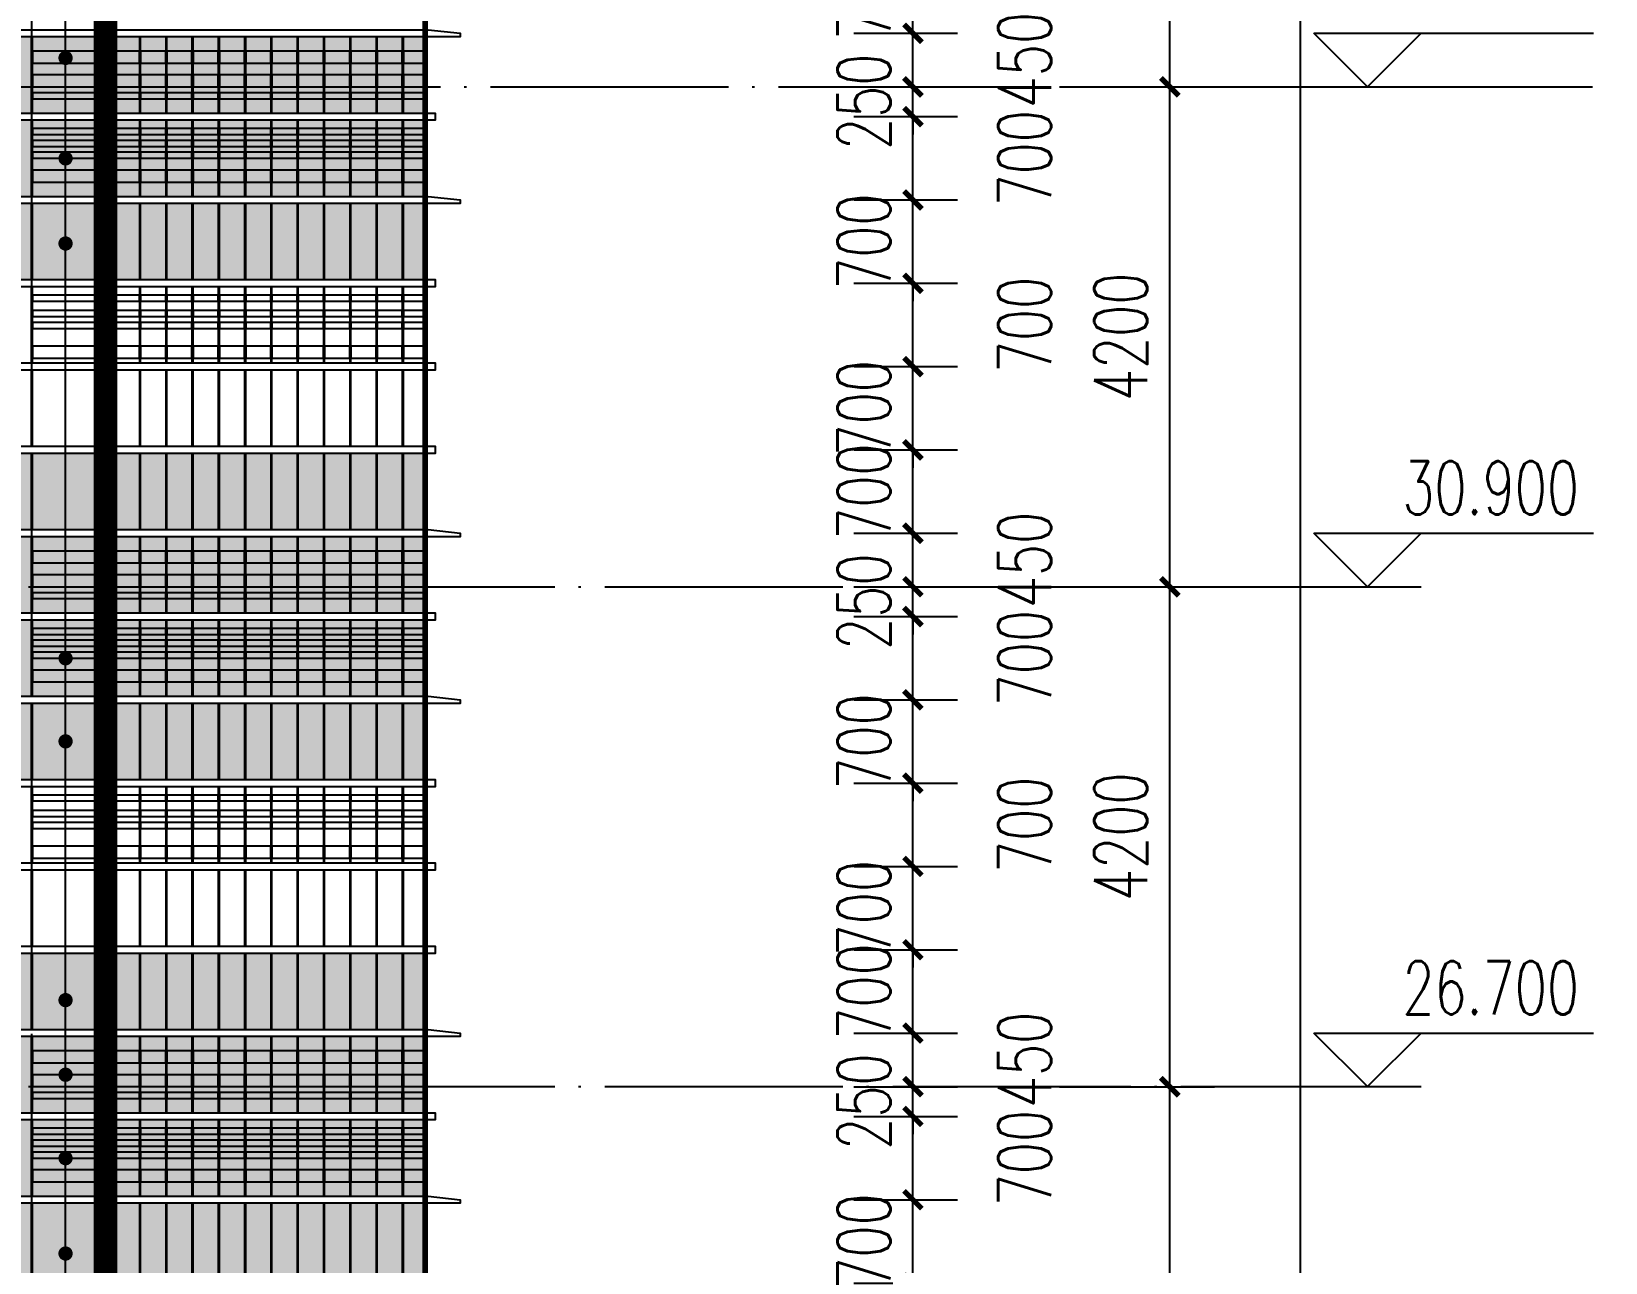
# Model space of a CAD drawing. Header units: millimetres. Extents: x 708158 to 1984082, y -168213 to -53.
# Drawn here: x 1006738 to 1019963, y -60734 to -50392 of the extents above; entities that cross this region are included whole.
import ezdxf

# ---------------------------------------------------------------- set-up
doc = ezdxf.new("R2010")
doc.units = ezdxf.units.MM
doc.header["$LTSCALE"] = 1000
doc.linetypes.add('DOTE', pattern=[2.42, 2, -0.2, 0.02, -0.2])
doc.layers.get('0').update_dxf_attribs({"color": 8})
for name, color, linetype in [('A-AXIS', 1, 'DOTE'), ('A-看线', 63, 'Continuous'), ('DIM_ELEV', 3, 'Continuous'), ('DIM_LEAD', 3, 'Continuous'), ('DOTE', 1, 'DOTE'), ('PUB_DIM', 3, 'Continuous'), ('PUB_TEXT', 7, 'Continuous'), ('WINDOW', 4, 'Continuous'), ('立面加粗', 5, 'Continuous'), ('立面填充线2 穿孔板', 105, 'Continuous'), ('立面窗户线', 21, 'Continuous')]:
    doc.layers.add(name, color=color, linetype=linetype)
doc.styles.add('_TCH_DIM', font='SIMPLEX', dxfattribs={"bigfont": 'GBCBIG'})
doc.styles.add('_TCH_DIM_T3', font='SIMPLEX', dxfattribs={"width": 0.705882, "bigfont": 'GBCBIG'})
doc.dimstyles.new('_TCH_ARCH&&150', dxfattribs={"dimtxt": 446.25, "dimasz": 150, "dimexe": 375, "dimexo": 450, "dimgap": 189.375, "dimtad": 1, "dimdec": 0, "dimzin": 0, "dimdsep": 46, "dimtxsty": '_TCH_DIM_T3', "dimblk": 'ARCHTICK', "dimcen": 0.09, "dimclrt": 7, "dimazin": 2, "dimtfac": 1, "dimtdec": 0, "dimtix": 1, "dimtmove": 2, "dimatfit": 3, "dimfxl": 1, "dimtolj": 1, "dimtzin": 0, "dimarcsym": 0})

# ---------------------------------------------------------------- blocks, each defined once
blk = doc.blocks.new('A$C2E555585')
at = {"layer": '立面填充线2 穿孔板'}
for points in [[(23395, 420), (11705, 420), (11705, -220), (23395, -220)], [(23395, -280), (11705, -280), (11705, -920), (23395, -920)], [(23395, -980), (11705, -980), (11705, -1620), (23395, -1620)], [(23395, -3080), (11705, -3080), (11705, -3720), (23395, -3720)]]:
    blk.add_hatch(color=256, dxfattribs=at).paths.add_polyline_path(points)
at = {"layer": 'A-看线'}
for points in [[(23395, 420), (11705, 420), (11705, -220), (23395, -220)], [(20715, 300), (20105, 300), (20105, 200), (20715, 200)], [(20783, 300), (20725, 300), (20725, 200), (20783, 200)], [(21004, 300), (20793, 300), (20793, 200), (21004, 200)], [(21225, 300), (21014, 300), (21014, 200), (21225, 200)], [(21446, 300), (21235, 300), (21235, 200), (21446, 200)], [(21667, 300), (21456, 300), (21456, 200), (21667, 200)], [(21888, 300), (21677, 300), (21677, 200), (21888, 200)], [(22108, 300), (21898, 300), (21898, 200), (22108, 200)], [(22329, 300), (22118, 300), (22118, 200), (22329, 200)], [(22550, 300), (22339, 300), (22339, 200), (22550, 200)], [(22771, 300), (22560, 300), (22560, 200), (22771, 200)], [(22992, 300), (22781, 300), (22781, 200), (22992, 200)], [(23213, 300), (23002, 300), (23002, 200), (23213, 200)], [(23395, 300), (23223, 300), (23223, 200), (23395, 200)], [(20715, 100), (20105, 100), (20105, 0), (20715, 0)], [(20783, 100), (20725, 100), (20725, 0), (20783, 0)], [(21004, 100), (20793, 100), (20793, 0), (21004, 0)], [(21225, 100), (21014, 100), (21014, 0), (21225, 0)], [(21446, 100), (21235, 100), (21235, 0), (21446, 0)], [(21667, 100), (21456, 100), (21456, 0), (21667, 0)], [(21888, 100), (21677, 100), (21677, 0), (21888, 0)], [(22108, 100), (21898, 100), (21898, 0), (22108, 0)], [(22329, 100), (22118, 100), (22118, 0), (22329, 0)], [(22550, 100), (22339, 100), (22339, 0), (22550, 0)], [(22771, 100), (22560, 100), (22560, 0), (22771, 0)], [(22992, 100), (22781, 100), (22781, 0), (22992, 0)], [(23213, 100), (23002, 100), (23002, 0), (23213, 0)], [(23395, 100), (23223, 100), (23223, 0), (23395, 0)], [(20715, -50), (20105, -50), (20105, -100), (20715, -100)], [(20783, -50), (20725, -50), (20725, -100), (20783, -100)], [(21004, -50), (20793, -50), (20793, -100), (21004, -100)], [(21225, -50), (21014, -50), (21014, -100), (21225, -100)], [(21446, -50), (21235, -50), (21235, -100), (21446, -100)], [(21667, -50), (21456, -50), (21456, -100), (21667, -100)], [(21888, -50), (21677, -50), (21677, -100), (21888, -100)], [(22108, -50), (21898, -50), (21898, -100), (22108, -100)], [(22329, -50), (22118, -50), (22118, -100), (22329, -100)], [(22550, -50), (22339, -50), (22339, -100), (22550, -100)], [(22771, -50), (22560, -50), (22560, -100), (22771, -100)], [(22992, -50), (22781, -50), (22781, -100), (22992, -100)], [(23213, -50), (23002, -50), (23002, -100), (23213, -100)], [(23395, -50), (23223, -50), (23223, -100), (23395, -100)], [(23395, -280), (11705, -280), (11705, -920), (23395, -920)], [(20715, -350), (20105, -350), (20105, -400), (20715, -400)], [(20783, -350), (20725, -350), (20725, -400), (20783, -400)], [(21004, -350), (20793, -350), (20793, -400), (21004, -400)], [(21225, -350), (21014, -350), (21014, -400), (21225, -400)], [(21446, -350), (21235, -350), (21235, -400), (21446, -400)], [(21667, -350), (21456, -350), (21456, -400), (21667, -400)], [(21888, -350), (21677, -350), (21677, -400), (21888, -400)], [(22108, -350), (21898, -350), (21898, -400), (22108, -400)], [(22329, -350), (22118, -350), (22118, -400), (22329, -400)], [(22550, -350), (22339, -350), (22339, -400), (22550, -400)], [(22771, -350), (22560, -350), (22560, -400), (22771, -400)], [(22992, -350), (22781, -350), (22781, -400), (22992, -400)], [(23213, -350), (23002, -350), (23002, -400), (23213, -400)], [(23395, -350), (23223, -350), (23223, -400), (23395, -400)], [(20715, -450), (20105, -450), (20105, -500), (20715, -500)], [(20783, -450), (20725, -450), (20725, -500), (20783, -500)], [(21004, -450), (20793, -450), (20793, -500), (21004, -500)], [(21225, -450), (21014, -450), (21014, -500), (21225, -500)], [(21446, -450), (21235, -450), (21235, -500), (21446, -500)], [(21667, -450), (21456, -450), (21456, -500), (21667, -500)], [(21888, -450), (21677, -450), (21677, -500), (21888, -500)], [(22108, -450), (21898, -450), (21898, -500), (22108, -500)], [(22329, -450), (22118, -450), (22118, -500), (22329, -500)], [(22550, -450), (22339, -450), (22339, -500), (22550, -500)], [(22771, -450), (22560, -450), (22560, -500), (22771, -500)], [(22992, -450), (22781, -450), (22781, -500), (22992, -500)], [(23213, -450), (23002, -450), (23002, -500), (23213, -500)], [(23395, -450), (23223, -450), (23223, -500), (23395, -500)], [(20715, -550), (20105, -550), (20105, -600), (20715, -600)], [(20783, -550), (20725, -550), (20725, -600), (20783, -600)], [(21004, -550), (20793, -550), (20793, -600), (21004, -600)], [(21225, -550), (21014, -550), (21014, -600), (21225, -600)], [(21446, -550), (21235, -550), (21235, -600), (21446, -600)], [(21667, -550), (21456, -550), (21456, -600), (21667, -600)], [(21888, -550), (21677, -550), (21677, -600), (21888, -600)], [(22108, -550), (21898, -550), (21898, -600), (22108, -600)], [(22329, -550), (22118, -550), (22118, -600), (22329, -600)], [(22550, -550), (22339, -550), (22339, -600), (22550, -600)], [(22771, -550), (22560, -550), (22560, -600), (22771, -600)], [(22992, -550), (22781, -550), (22781, -600), (22992, -600)], [(23213, -550), (23002, -550), (23002, -600), (23213, -600)], [(23395, -550), (23223, -550), (23223, -600), (23395, -600)], [(20715, -700), (20105, -700), (20105, -800), (20715, -800)], [(20783, -700), (20725, -700), (20725, -800), (20783, -800)], [(21004, -700), (20793, -700), (20793, -800), (21004, -800)], [(21225, -700), (21014, -700), (21014, -800), (21225, -800)], [(21446, -700), (21235, -700), (21235, -800), (21446, -800)], [(21667, -700), (21456, -700), (21456, -800), (21667, -800)], [(21888, -700), (21677, -700), (21677, -800), (21888, -800)], [(22108, -700), (21898, -700), (21898, -800), (22108, -800)], [(22329, -700), (22118, -700), (22118, -800), (22329, -800)], [(22550, -700), (22339, -700), (22339, -800), (22550, -800)], [(22771, -700), (22560, -700), (22560, -800), (22771, -800)], [(22992, -700), (22781, -700), (22781, -800), (22992, -800)], [(23213, -700), (23002, -700), (23002, -800), (23213, -800)], [(23395, -700), (23223, -700), (23223, -800), (23395, -800)], [(23395, -980), (11705, -980), (11705, -1620), (23395, -1620)], [(20715, -1750), (20105, -1750), (20105, -1800), (20715, -1800)], [(20783, -1750), (20725, -1750), (20725, -1800), (20783, -1800)], [(21004, -1750), (20793, -1750), (20793, -1800), (21004, -1800)], [(21225, -1750), (21014, -1750), (21014, -1800), (21225, -1800)], [(21446, -1750), (21235, -1750), (21235, -1800), (21446, -1800)], [(21667, -1750), (21456, -1750), (21456, -1800), (21667, -1800)], [(21888, -1750), (21677, -1750), (21677, -1800), (21888, -1800)], [(22108, -1750), (21898, -1750), (21898, -1800), (22108, -1800)], [(22329, -1750), (22118, -1750), (22118, -1800), (22329, -1800)], [(22550, -1750), (22339, -1750), (22339, -1800), (22550, -1800)], [(22771, -1750), (22560, -1750), (22560, -1800), (22771, -1800)], [(22992, -1750), (22781, -1750), (22781, -1800), (22992, -1800)], [(23213, -1750), (23002, -1750), (23002, -1800), (23213, -1800)], [(23395, -1750), (23223, -1750), (23223, -1800), (23395, -1800)], [(20715, -1880), (20105, -1880), (20105, -1930), (20715, -1930)], [(20715, -1980), (20105, -1980), (20105, -2030), (20715, -2030)], [(20783, -1880), (20725, -1880), (20725, -1930), (20783, -1930)], [(20783, -1980), (20725, -1980), (20725, -2030), (20783, -2030)], [(21004, -1880), (20793, -1880), (20793, -1930), (21004, -1930)], [(21004, -1980), (20793, -1980), (20793, -2030), (21004, -2030)], [(21225, -1880), (21014, -1880), (21014, -1930), (21225, -1930)], [(21225, -1980), (21014, -1980), (21014, -2030), (21225, -2030)], [(21446, -1880), (21235, -1880), (21235, -1930), (21446, -1930)], [(21446, -1980), (21235, -1980), (21235, -2030), (21446, -2030)], [(21667, -1880), (21456, -1880), (21456, -1930), (21667, -1930)], [(21667, -1980), (21456, -1980), (21456, -2030), (21667, -2030)], [(21888, -1880), (21677, -1880), (21677, -1930), (21888, -1930)], [(21888, -1980), (21677, -1980), (21677, -2030), (21888, -2030)], [(22108, -1880), (21898, -1880), (21898, -1930), (22108, -1930)], [(22108, -1980), (21898, -1980), (21898, -2030), (22108, -2030)], [(22329, -1880), (22118, -1880), (22118, -1930), (22329, -1930)], [(22329, -1980), (22118, -1980), (22118, -2030), (22329, -2030)], [(22550, -1880), (22339, -1880), (22339, -1930), (22550, -1930)], [(22550, -1980), (22339, -1980), (22339, -2030), (22550, -2030)], [(22771, -1880), (22560, -1880), (22560, -1930), (22771, -1930)], [(22771, -1980), (22560, -1980), (22560, -2030), (22771, -2030)], [(22992, -1880), (22781, -1880), (22781, -1930), (22992, -1930)], [(22992, -1980), (22781, -1980), (22781, -2030), (22992, -2030)], [(23213, -1880), (23002, -1880), (23002, -1930), (23213, -1930)], [(23213, -1980), (23002, -1980), (23002, -2030), (23213, -2030)], [(23395, -1880), (23223, -1880), (23223, -1930), (23395, -1930)], [(23395, -1980), (23223, -1980), (23223, -2030), (23395, -2030)], [(20715, -2180), (20105, -2180), (20105, -2280), (20715, -2280)], [(20783, -2180), (20725, -2180), (20725, -2280), (20783, -2280)], [(21004, -2180), (20793, -2180), (20793, -2280), (21004, -2280)], [(21225, -2180), (21014, -2180), (21014, -2280), (21225, -2280)], [(21446, -2180), (21235, -2180), (21235, -2280), (21446, -2280)], [(21667, -2180), (21456, -2180), (21456, -2280), (21667, -2280)], [(21888, -2180), (21677, -2180), (21677, -2280), (21888, -2280)], [(22108, -2180), (21898, -2180), (21898, -2280), (22108, -2280)], [(22329, -2180), (22118, -2180), (22118, -2280), (22329, -2280)], [(22550, -2180), (22339, -2180), (22339, -2280), (22550, -2280)], [(22771, -2180), (22560, -2180), (22560, -2280), (22771, -2280)], [(22992, -2180), (22781, -2180), (22781, -2280), (22992, -2280)], [(23213, -2180), (23002, -2180), (23002, -2280), (23213, -2280)], [(23395, -2180), (23223, -2180), (23223, -2280), (23395, -2280)], [(23395, -3080), (11705, -3080), (11705, -3720), (23395, -3720)]]:
    blk.add_lwpolyline(points, close=True, dxfattribs=at)
at = {"layer": 'WINDOW'}
for points in [[(20105, 420), (20095, 420), (20095, -220), (20105, -220)], [(20725, 420), (20715, 420), (20715, -220), (20725, -220)], [(20793, 420), (20783, 420), (20783, -220), (20793, -220)], [(21014, 420), (21004, 420), (21004, -220), (21014, -220)], [(21235, 420), (21225, 420), (21225, -220), (21235, -220)], [(21456, 420), (21446, 420), (21446, -220), (21456, -220)], [(21677, 420), (21667, 420), (21667, -220), (21677, -220)], [(21898, 420), (21888, 420), (21888, -220), (21898, -220)], [(22118, 420), (22108, 420), (22108, -220), (22118, -220)], [(22339, 420), (22329, 420), (22329, -220), (22339, -220)], [(22560, 420), (22550, 420), (22550, -220), (22560, -220)], [(22781, 420), (22771, 420), (22771, -220), (22781, -220)], [(23002, 420), (22992, 420), (22992, -220), (23002, -220)], [(23223, 420), (23213, 420), (23213, -220), (23223, -220)], [(23405, 420), (23395, 420), (23395, -220), (23405, -220)], [(20105, -280), (20095, -280), (20095, -920), (20105, -920)], [(20725, -280), (20715, -280), (20715, -920), (20725, -920)], [(20793, -280), (20783, -280), (20783, -920), (20793, -920)], [(21014, -280), (21004, -280), (21004, -920), (21014, -920)], [(21235, -280), (21225, -280), (21225, -920), (21235, -920)], [(21456, -280), (21446, -280), (21446, -920), (21456, -920)], [(21677, -280), (21667, -280), (21667, -920), (21677, -920)], [(21898, -280), (21888, -280), (21888, -920), (21898, -920)], [(22118, -280), (22108, -280), (22108, -920), (22118, -920)], [(22339, -280), (22329, -280), (22329, -920), (22339, -920)], [(22560, -280), (22550, -280), (22550, -920), (22560, -920)], [(22781, -280), (22771, -280), (22771, -920), (22781, -920)], [(23002, -280), (22992, -280), (22992, -920), (23002, -920)], [(23223, -280), (23213, -280), (23213, -920), (23223, -920)], [(23405, -280), (23395, -280), (23395, -920), (23405, -920)], [(20105, -980), (20095, -980), (20095, -1620), (20105, -1620)], [(20725, -980), (20715, -980), (20715, -1620), (20725, -1620)], [(20793, -980), (20783, -980), (20783, -1620), (20793, -1620)], [(21014, -980), (21004, -980), (21004, -1620), (21014, -1620)], [(21235, -980), (21225, -980), (21225, -1620), (21235, -1620)], [(21456, -980), (21446, -980), (21446, -1620), (21456, -1620)], [(21677, -980), (21667, -980), (21667, -1620), (21677, -1620)], [(21898, -980), (21888, -980), (21888, -1620), (21898, -1620)], [(22118, -980), (22108, -980), (22108, -1620), (22118, -1620)], [(22339, -980), (22329, -980), (22329, -1620), (22339, -1620)], [(22560, -980), (22550, -980), (22550, -1620), (22560, -1620)], [(22781, -980), (22771, -980), (22771, -1620), (22781, -1620)], [(23002, -980), (22992, -980), (22992, -1620), (23002, -1620)], [(23223, -980), (23213, -980), (23213, -1620), (23223, -1620)], [(23405, -980), (23395, -980), (23395, -1620), (23405, -1620)], [(20105, -1680), (20095, -1680), (20095, -2320), (20105, -2320)], [(20725, -1680), (20715, -1680), (20715, -2320), (20725, -2320)], [(20793, -1680), (20783, -1680), (20783, -2320), (20793, -2320)], [(21014, -1680), (21004, -1680), (21004, -2320), (21014, -2320)], [(21235, -1680), (21225, -1680), (21225, -2320), (21235, -2320)], [(21456, -1680), (21446, -1680), (21446, -2320), (21456, -2320)], [(21677, -1680), (21667, -1680), (21667, -2320), (21677, -2320)], [(21898, -1680), (21888, -1680), (21888, -2320), (21898, -2320)], [(22118, -1680), (22108, -1680), (22108, -2320), (22118, -2320)], [(22339, -1680), (22329, -1680), (22329, -2320), (22339, -2320)], [(22560, -1680), (22550, -1680), (22550, -2320), (22560, -2320)], [(22781, -1680), (22771, -1680), (22771, -2320), (22781, -2320)], [(23002, -1680), (22992, -1680), (22992, -2320), (23002, -2320)], [(23223, -1680), (23213, -1680), (23213, -2320), (23223, -2320)], [(23405, -1680), (23395, -1680), (23395, -2320), (23405, -2320)], [(20105, -2380), (20095, -2380), (20095, -3020), (20105, -3020)], [(20725, -2380), (20715, -2380), (20715, -3020), (20725, -3020)], [(20793, -2380), (20783, -2380), (20783, -3020), (20793, -3020)], [(21014, -2380), (21004, -2380), (21004, -3020), (21014, -3020)], [(21235, -2380), (21225, -2380), (21225, -3020), (21235, -3020)], [(21456, -2380), (21446, -2380), (21446, -3020), (21456, -3020)], [(21677, -2380), (21667, -2380), (21667, -3020), (21677, -3020)], [(21898, -2380), (21888, -2380), (21888, -3020), (21898, -3020)], [(22118, -2380), (22108, -2380), (22108, -3020), (22118, -3020)], [(22339, -2380), (22329, -2380), (22329, -3020), (22339, -3020)], [(22560, -2380), (22550, -2380), (22550, -3020), (22560, -3020)], [(22781, -2380), (22771, -2380), (22771, -3020), (22781, -3020)], [(23002, -2380), (22992, -2380), (22992, -3020), (23002, -3020)], [(23223, -2380), (23213, -2380), (23213, -3020), (23223, -3020)], [(23405, -2380), (23395, -2380), (23395, -3020), (23405, -3020)], [(20105, -3080), (20095, -3080), (20095, -3720), (20105, -3720)], [(20725, -3080), (20715, -3080), (20715, -3720), (20725, -3720)], [(20793, -3080), (20783, -3080), (20783, -3720), (20793, -3720)], [(21014, -3080), (21004, -3080), (21004, -3720), (21014, -3720)], [(21235, -3080), (21225, -3080), (21225, -3720), (21235, -3720)], [(21456, -3080), (21446, -3080), (21446, -3720), (21456, -3720)], [(21677, -3080), (21667, -3080), (21667, -3720), (21677, -3720)], [(21898, -3080), (21888, -3080), (21888, -3720), (21898, -3720)], [(22118, -3080), (22108, -3080), (22108, -3720), (22118, -3720)], [(22339, -3080), (22329, -3080), (22329, -3720), (22339, -3720)], [(22560, -3080), (22550, -3080), (22550, -3720), (22560, -3720)], [(22781, -3080), (22771, -3080), (22771, -3720), (22781, -3720)], [(23002, -3080), (22992, -3080), (22992, -3720), (23002, -3720)], [(23223, -3080), (23213, -3080), (23213, -3720), (23223, -3720)], [(23405, -3080), (23395, -3080), (23395, -3720), (23405, -3720)]]:
    blk.add_lwpolyline(points, close=True, dxfattribs=at)
at = {"layer": '立面窗户线'}
for points in [[(11700, 480), (23400, 480), (23430, 480), (23700, 450), (23700, 420), (23400, 420), (11700, 420)], [(11700, -220), (23400, -220), (23490, -220), (23490, -280), (23400, -280), (11700, -280)], [(11700, -920), (23400, -920), (23430, -920), (23700, -950), (23700, -980), (23400, -980), (11700, -980)], [(11700, -1620), (23400, -1620), (23490, -1620), (23490, -1680), (23400, -1680), (11700, -1680)], [(11700, -2320), (23400, -2320), (23490, -2320), (23490, -2380), (23400, -2380), (11700, -2380)], [(11700, -3020), (23400, -3020), (23490, -3020), (23490, -3080), (23400, -3080), (11700, -3080)]]:
    blk.add_lwpolyline(points, dxfattribs=at)
blk = doc.blocks.new('_ArchTick')
at = {"color": 0, "linetype": 'ByBlock', "const_width": 0.3}
blk.add_lwpolyline([(-0.5, -0.5), (0.5, 0.5)], dxfattribs=at)
blk = doc.blocks.new('*D377')
at = {"layer": 'Defpoints', "color": 0, "transparency": 16777216}
for p in [(1013196, -60207), (1014144, -60207), (1013196, -60907)]:
    blk.add_point(p, dxfattribs=at)
at = {"layer": 'PUB_DIM', "color": 0, "lineweight": -2, "transparency": 16777216}
for p, q in [((1014144, -60207), (1014144, -60057)), ((1013646, -60207), (1014519, -60207)), ((1014144, -60907), (1014144, -60207)), ((1013646, -60907), (1014519, -60907)), ((1014144, -60907), (1014144, -61057))]:
    blk.add_line(p, q, dxfattribs=at)
at = {"layer": 'PUB_DIM', "color": 0, "lineweight": -2, "transparency": 16777216, "xscale": 150, "yscale": 150, "zscale": 150}
for p, rotation in [((1014144, -60207), 270), ((1014144, -60907), 90)]:
    blk.add_blockref('_ArchTick', p, dxfattribs=dict(at, rotation=rotation))
at = {"layer": 'PUB_DIM', "color": 7, "transparency": 16777216, "insert": (1013732, -60557), "char_height": 446.2, "attachment_point": 5, "rotation": 90, "style": '_TCH_DIM_T3'}
blk.add_mtext('\\A1;700', dxfattribs=at)
blk = doc.blocks.new('*D378')
at = {"layer": 'Defpoints', "color": 0, "transparency": 16777216}
for p in [(1013196, -59507), (1014144, -59507), (1013196, -60207)]:
    blk.add_point(p, dxfattribs=at)
at = {"layer": 'PUB_DIM', "color": 0, "lineweight": -2, "transparency": 16777216}
for p, q in [((1013646, -59507), (1014519, -59507)), ((1014144, -60207), (1014144, -59507)), ((1013646, -60207), (1014519, -60207))]:
    blk.add_line(p, q, dxfattribs=at)
at = {"layer": 'PUB_DIM', "color": 0, "lineweight": -2, "transparency": 16777216, "xscale": 150, "yscale": 150, "zscale": 150}
for p, rotation in [((1014144, -59507), 90), ((1014144, -60207), 270)]:
    blk.add_blockref('_ArchTick', p, dxfattribs=dict(at, rotation=rotation))
at = {"layer": 'PUB_DIM', "color": 7, "transparency": 16777216, "insert": (1015082, -59857), "char_height": 446.2, "attachment_point": 5, "rotation": 90, "style": '_TCH_DIM_T3'}
blk.add_mtext('\\A1;700', dxfattribs=at)
blk = doc.blocks.new('*D379')
at = {"layer": 'Defpoints', "color": 0, "transparency": 16777216}
for p in [(1013196, -59257), (1014144, -59257), (1013196, -59507)]:
    blk.add_point(p, dxfattribs=at)
at = {"layer": 'PUB_DIM', "color": 0, "lineweight": -2, "transparency": 16777216}
for p, q in [((1014144, -59257), (1014144, -59107)), ((1013646, -59257), (1014519, -59257)), ((1014144, -59507), (1014144, -59257)), ((1013646, -59507), (1014519, -59507)), ((1014144, -59507), (1014144, -59657))]:
    blk.add_line(p, q, dxfattribs=at)
at = {"layer": 'PUB_DIM', "color": 0, "lineweight": -2, "transparency": 16777216, "xscale": 150, "yscale": 150, "zscale": 150}
for p, rotation in [((1014144, -59257), 270), ((1014144, -59507), 90)]:
    blk.add_blockref('_ArchTick', p, dxfattribs=dict(at, rotation=rotation))
at = {"layer": 'PUB_DIM', "color": 7, "transparency": 16777216, "insert": (1013732, -59382), "char_height": 446.2, "attachment_point": 5, "rotation": 90, "style": '_TCH_DIM_T3'}
blk.add_mtext('\\A1;250', dxfattribs=at)
blk = doc.blocks.new('*D380')
at = {"layer": 'Defpoints', "color": 0, "transparency": 16777216}
for p in [(1013196, -58807), (1014144, -58807), (1013196, -59257)]:
    blk.add_point(p, dxfattribs=at)
at = {"layer": 'PUB_DIM', "color": 0, "lineweight": -2, "transparency": 16777216}
for p, q in [((1013646, -58807), (1014519, -58807)), ((1014144, -59257), (1014144, -58807)), ((1013646, -59257), (1014519, -59257))]:
    blk.add_line(p, q, dxfattribs=at)
at = {"layer": 'PUB_DIM', "color": 0, "lineweight": -2, "transparency": 16777216, "xscale": 150, "yscale": 150, "zscale": 150}
for p, rotation in [((1014144, -58807), 90), ((1014144, -59257), 270)]:
    blk.add_blockref('_ArchTick', p, dxfattribs=dict(at, rotation=rotation))
at = {"layer": 'PUB_DIM', "color": 7, "transparency": 16777216, "insert": (1015082, -59032), "char_height": 446.2, "attachment_point": 5, "rotation": 90, "style": '_TCH_DIM_T3'}
blk.add_mtext('\\A1;450', dxfattribs=at)
blk = doc.blocks.new('*D381')
at = {"layer": 'Defpoints', "color": 0, "transparency": 16777216}
for p in [(1013196, -58107), (1014144, -58107), (1013196, -58807)]:
    blk.add_point(p, dxfattribs=at)
at = {"layer": 'PUB_DIM', "color": 0, "lineweight": -2, "transparency": 16777216}
for p, q in [((1013646, -58107), (1014519, -58107)), ((1014144, -58807), (1014144, -58107)), ((1013646, -58807), (1014519, -58807))]:
    blk.add_line(p, q, dxfattribs=at)
at = {"layer": 'PUB_DIM', "color": 0, "lineweight": -2, "transparency": 16777216, "xscale": 150, "yscale": 150, "zscale": 150}
for p, rotation in [((1014144, -58107), 90), ((1014144, -58807), 270)]:
    blk.add_blockref('_ArchTick', p, dxfattribs=dict(at, rotation=rotation))
at = {"layer": 'PUB_DIM', "color": 7, "transparency": 16777216, "insert": (1013732, -58457), "char_height": 446.2, "attachment_point": 5, "rotation": 90, "style": '_TCH_DIM_T3'}
blk.add_mtext('\\A1;700', dxfattribs=at)
blk = doc.blocks.new('*D382')
at = {"layer": 'Defpoints', "color": 0, "transparency": 16777216}
for p in [(1013196, -57407), (1014144, -57407), (1013196, -58107)]:
    blk.add_point(p, dxfattribs=at)
at = {"layer": 'PUB_DIM', "color": 0, "lineweight": -2, "transparency": 16777216}
for p, q in [((1014144, -57407), (1014144, -57257)), ((1013646, -57407), (1014519, -57407)), ((1014144, -58107), (1014144, -57407)), ((1013646, -58107), (1014519, -58107)), ((1014144, -58107), (1014144, -58257))]:
    blk.add_line(p, q, dxfattribs=at)
at = {"layer": 'PUB_DIM', "color": 0, "lineweight": -2, "transparency": 16777216, "xscale": 150, "yscale": 150, "zscale": 150}
for p, rotation in [((1014144, -57407), 270), ((1014144, -58107), 90)]:
    blk.add_blockref('_ArchTick', p, dxfattribs=dict(at, rotation=rotation))
at = {"layer": 'PUB_DIM', "color": 7, "transparency": 16777216, "insert": (1013732, -57757), "char_height": 446.2, "attachment_point": 5, "rotation": 90, "style": '_TCH_DIM_T3'}
blk.add_mtext('\\A1;700', dxfattribs=at)
blk = doc.blocks.new('*D383')
at = {"layer": 'Defpoints', "color": 0, "transparency": 16777216}
for p in [(1013196, -56707), (1014144, -56707), (1013196, -57407)]:
    blk.add_point(p, dxfattribs=at)
at = {"layer": 'PUB_DIM', "color": 0, "lineweight": -2, "transparency": 16777216}
for p, q in [((1013646, -56707), (1014519, -56707)), ((1014144, -57407), (1014144, -56707)), ((1013646, -57407), (1014519, -57407))]:
    blk.add_line(p, q, dxfattribs=at)
at = {"layer": 'PUB_DIM', "color": 0, "lineweight": -2, "transparency": 16777216, "xscale": 150, "yscale": 150, "zscale": 150}
for p, rotation in [((1014144, -56707), 90), ((1014144, -57407), 270)]:
    blk.add_blockref('_ArchTick', p, dxfattribs=dict(at, rotation=rotation))
at = {"layer": 'PUB_DIM', "color": 7, "transparency": 16777216, "insert": (1015082, -57057), "char_height": 446.2, "attachment_point": 5, "rotation": 90, "style": '_TCH_DIM_T3'}
blk.add_mtext('\\A1;700', dxfattribs=at)
blk = doc.blocks.new('*D384')
at = {"layer": 'Defpoints', "color": 0, "transparency": 16777216}
for p in [(1013196, -56007), (1014144, -56007), (1013196, -56707)]:
    blk.add_point(p, dxfattribs=at)
at = {"layer": 'PUB_DIM', "color": 0, "lineweight": -2, "transparency": 16777216}
for p, q in [((1014144, -56007), (1014144, -55857)), ((1013646, -56007), (1014519, -56007)), ((1014144, -56707), (1014144, -56007)), ((1013646, -56707), (1014519, -56707)), ((1014144, -56707), (1014144, -56857))]:
    blk.add_line(p, q, dxfattribs=at)
at = {"layer": 'PUB_DIM', "color": 0, "lineweight": -2, "transparency": 16777216, "xscale": 150, "yscale": 150, "zscale": 150}
for p, rotation in [((1014144, -56007), 270), ((1014144, -56707), 90)]:
    blk.add_blockref('_ArchTick', p, dxfattribs=dict(at, rotation=rotation))
at = {"layer": 'PUB_DIM', "color": 7, "transparency": 16777216, "insert": (1013732, -56357), "char_height": 446.2, "attachment_point": 5, "rotation": 90, "style": '_TCH_DIM_T3'}
blk.add_mtext('\\A1;700', dxfattribs=at)
blk = doc.blocks.new('*D385')
at = {"layer": 'Defpoints', "color": 0, "transparency": 16777216}
for p in [(1013196, -55307), (1014144, -55307), (1013196, -56007)]:
    blk.add_point(p, dxfattribs=at)
at = {"layer": 'PUB_DIM', "color": 0, "lineweight": -2, "transparency": 16777216}
for p, q in [((1013646, -55307), (1014519, -55307)), ((1014144, -56007), (1014144, -55307)), ((1013646, -56007), (1014519, -56007))]:
    blk.add_line(p, q, dxfattribs=at)
at = {"layer": 'PUB_DIM', "color": 0, "lineweight": -2, "transparency": 16777216, "xscale": 150, "yscale": 150, "zscale": 150}
for p, rotation in [((1014144, -55307), 90), ((1014144, -56007), 270)]:
    blk.add_blockref('_ArchTick', p, dxfattribs=dict(at, rotation=rotation))
at = {"layer": 'PUB_DIM', "color": 7, "transparency": 16777216, "insert": (1015082, -55657), "char_height": 446.2, "attachment_point": 5, "rotation": 90, "style": '_TCH_DIM_T3'}
blk.add_mtext('\\A1;700', dxfattribs=at)
blk = doc.blocks.new('*D386')
at = {"layer": 'Defpoints', "color": 0, "transparency": 16777216}
for p in [(1013196, -55057), (1014144, -55057), (1013196, -55307)]:
    blk.add_point(p, dxfattribs=at)
at = {"layer": 'PUB_DIM', "color": 0, "lineweight": -2, "transparency": 16777216}
for p, q in [((1014144, -55057), (1014144, -54907)), ((1013646, -55057), (1014519, -55057)), ((1014144, -55307), (1014144, -55057)), ((1013646, -55307), (1014519, -55307)), ((1014144, -55307), (1014144, -55457))]:
    blk.add_line(p, q, dxfattribs=at)
at = {"layer": 'PUB_DIM', "color": 0, "lineweight": -2, "transparency": 16777216, "xscale": 150, "yscale": 150, "zscale": 150}
for p, rotation in [((1014144, -55057), 270), ((1014144, -55307), 90)]:
    blk.add_blockref('_ArchTick', p, dxfattribs=dict(at, rotation=rotation))
at = {"layer": 'PUB_DIM', "color": 7, "transparency": 16777216, "insert": (1013732, -55182), "char_height": 446.2, "attachment_point": 5, "rotation": 90, "style": '_TCH_DIM_T3'}
blk.add_mtext('\\A1;250', dxfattribs=at)
blk = doc.blocks.new('*D387')
at = {"layer": 'Defpoints', "color": 0, "transparency": 16777216}
for p in [(1013196, -54607), (1014144, -54607), (1013196, -55057)]:
    blk.add_point(p, dxfattribs=at)
at = {"layer": 'PUB_DIM', "color": 0, "lineweight": -2, "transparency": 16777216}
for p, q in [((1013646, -54607), (1014519, -54607)), ((1014144, -55057), (1014144, -54607)), ((1013646, -55057), (1014519, -55057))]:
    blk.add_line(p, q, dxfattribs=at)
at = {"layer": 'PUB_DIM', "color": 0, "lineweight": -2, "transparency": 16777216, "xscale": 150, "yscale": 150, "zscale": 150}
for p, rotation in [((1014144, -54607), 90), ((1014144, -55057), 270)]:
    blk.add_blockref('_ArchTick', p, dxfattribs=dict(at, rotation=rotation))
at = {"layer": 'PUB_DIM', "color": 7, "transparency": 16777216, "insert": (1015082, -54832), "char_height": 446.2, "attachment_point": 5, "rotation": 90, "style": '_TCH_DIM_T3'}
blk.add_mtext('\\A1;450', dxfattribs=at)
blk = doc.blocks.new('*D388')
at = {"layer": 'Defpoints', "color": 0, "transparency": 16777216}
for p in [(1013196, -53907), (1014144, -53907), (1013196, -54607)]:
    blk.add_point(p, dxfattribs=at)
at = {"layer": 'PUB_DIM', "color": 0, "lineweight": -2, "transparency": 16777216}
for p, q in [((1013646, -53907), (1014519, -53907)), ((1014144, -54607), (1014144, -53907)), ((1013646, -54607), (1014519, -54607))]:
    blk.add_line(p, q, dxfattribs=at)
at = {"layer": 'PUB_DIM', "color": 0, "lineweight": -2, "transparency": 16777216, "xscale": 150, "yscale": 150, "zscale": 150}
for p, rotation in [((1014144, -53907), 90), ((1014144, -54607), 270)]:
    blk.add_blockref('_ArchTick', p, dxfattribs=dict(at, rotation=rotation))
at = {"layer": 'PUB_DIM', "color": 7, "transparency": 16777216, "insert": (1013732, -54257), "char_height": 446.2, "attachment_point": 5, "rotation": 90, "style": '_TCH_DIM_T3'}
blk.add_mtext('\\A1;700', dxfattribs=at)
blk = doc.blocks.new('*D389')
at = {"layer": 'Defpoints', "color": 0, "transparency": 16777216}
for p in [(1013196, -53207), (1014144, -53207), (1013196, -53907)]:
    blk.add_point(p, dxfattribs=at)
at = {"layer": 'PUB_DIM', "color": 0, "lineweight": -2, "transparency": 16777216}
for p, q in [((1014144, -53207), (1014144, -53057)), ((1013646, -53207), (1014519, -53207)), ((1014144, -53907), (1014144, -53207)), ((1013646, -53907), (1014519, -53907)), ((1014144, -53907), (1014144, -54057))]:
    blk.add_line(p, q, dxfattribs=at)
at = {"layer": 'PUB_DIM', "color": 0, "lineweight": -2, "transparency": 16777216, "xscale": 150, "yscale": 150, "zscale": 150}
for p, rotation in [((1014144, -53207), 270), ((1014144, -53907), 90)]:
    blk.add_blockref('_ArchTick', p, dxfattribs=dict(at, rotation=rotation))
at = {"layer": 'PUB_DIM', "color": 7, "transparency": 16777216, "insert": (1013732, -53557), "char_height": 446.2, "attachment_point": 5, "rotation": 90, "style": '_TCH_DIM_T3'}
blk.add_mtext('\\A1;700', dxfattribs=at)
blk = doc.blocks.new('*D390')
at = {"layer": 'Defpoints', "color": 0, "transparency": 16777216}
for p in [(1013196, -52507), (1014144, -52507), (1013196, -53207)]:
    blk.add_point(p, dxfattribs=at)
at = {"layer": 'PUB_DIM', "color": 0, "lineweight": -2, "transparency": 16777216}
for p, q in [((1013646, -52507), (1014519, -52507)), ((1014144, -53207), (1014144, -52507)), ((1013646, -53207), (1014519, -53207))]:
    blk.add_line(p, q, dxfattribs=at)
at = {"layer": 'PUB_DIM', "color": 0, "lineweight": -2, "transparency": 16777216, "xscale": 150, "yscale": 150, "zscale": 150}
for p, rotation in [((1014144, -52507), 90), ((1014144, -53207), 270)]:
    blk.add_blockref('_ArchTick', p, dxfattribs=dict(at, rotation=rotation))
at = {"layer": 'PUB_DIM', "color": 7, "transparency": 16777216, "insert": (1015082, -52857), "char_height": 446.2, "attachment_point": 5, "rotation": 90, "style": '_TCH_DIM_T3'}
blk.add_mtext('\\A1;700', dxfattribs=at)
blk = doc.blocks.new('*D391')
at = {"layer": 'Defpoints', "color": 0, "transparency": 16777216}
for p in [(1013196, -51807), (1014144, -51807), (1013196, -52507)]:
    blk.add_point(p, dxfattribs=at)
at = {"layer": 'PUB_DIM', "color": 0, "lineweight": -2, "transparency": 16777216}
for p, q in [((1014144, -51807), (1014144, -51657)), ((1013646, -51807), (1014519, -51807)), ((1014144, -52507), (1014144, -51807)), ((1013646, -52507), (1014519, -52507)), ((1014144, -52507), (1014144, -52657))]:
    blk.add_line(p, q, dxfattribs=at)
at = {"layer": 'PUB_DIM', "color": 0, "lineweight": -2, "transparency": 16777216, "xscale": 150, "yscale": 150, "zscale": 150}
for p, rotation in [((1014144, -51807), 270), ((1014144, -52507), 90)]:
    blk.add_blockref('_ArchTick', p, dxfattribs=dict(at, rotation=rotation))
at = {"layer": 'PUB_DIM', "color": 7, "transparency": 16777216, "insert": (1013732, -52157), "char_height": 446.2, "attachment_point": 5, "rotation": 90, "style": '_TCH_DIM_T3'}
blk.add_mtext('\\A1;700', dxfattribs=at)
blk = doc.blocks.new('*D392')
at = {"layer": 'Defpoints', "color": 0, "transparency": 16777216}
for p in [(1013196, -51107), (1014144, -51107), (1013196, -51807)]:
    blk.add_point(p, dxfattribs=at)
at = {"layer": 'PUB_DIM', "color": 0, "lineweight": -2, "transparency": 16777216}
for p, q in [((1013646, -51107), (1014519, -51107)), ((1014144, -51807), (1014144, -51107)), ((1013646, -51807), (1014519, -51807))]:
    blk.add_line(p, q, dxfattribs=at)
at = {"layer": 'PUB_DIM', "color": 0, "lineweight": -2, "transparency": 16777216, "xscale": 150, "yscale": 150, "zscale": 150}
for p, rotation in [((1014144, -51107), 90), ((1014144, -51807), 270)]:
    blk.add_blockref('_ArchTick', p, dxfattribs=dict(at, rotation=rotation))
at = {"layer": 'PUB_DIM', "color": 7, "transparency": 16777216, "insert": (1015082, -51457), "char_height": 446.2, "attachment_point": 5, "rotation": 90, "style": '_TCH_DIM_T3'}
blk.add_mtext('\\A1;700', dxfattribs=at)
blk = doc.blocks.new('*D393')
at = {"layer": 'Defpoints', "color": 0, "transparency": 16777216}
for p in [(1013196, -50857), (1014144, -50857), (1013196, -51107)]:
    blk.add_point(p, dxfattribs=at)
at = {"layer": 'PUB_DIM', "color": 0, "lineweight": -2, "transparency": 16777216}
for p, q in [((1014144, -50857), (1014144, -50707)), ((1013646, -50857), (1014519, -50857)), ((1014144, -51107), (1014144, -50857)), ((1013646, -51107), (1014519, -51107)), ((1014144, -51107), (1014144, -51257))]:
    blk.add_line(p, q, dxfattribs=at)
at = {"layer": 'PUB_DIM', "color": 0, "lineweight": -2, "transparency": 16777216, "xscale": 150, "yscale": 150, "zscale": 150}
for p, rotation in [((1014144, -50857), 270), ((1014144, -51107), 90)]:
    blk.add_blockref('_ArchTick', p, dxfattribs=dict(at, rotation=rotation))
at = {"layer": 'PUB_DIM', "color": 7, "transparency": 16777216, "insert": (1013732, -50982), "char_height": 446.2, "attachment_point": 5, "rotation": 90, "style": '_TCH_DIM_T3'}
blk.add_mtext('\\A1;250', dxfattribs=at)
blk = doc.blocks.new('*D394')
at = {"layer": 'Defpoints', "color": 0, "transparency": 16777216}
for p in [(1013196, -50407), (1014144, -50407), (1013196, -50857)]:
    blk.add_point(p, dxfattribs=at)
at = {"layer": 'PUB_DIM', "color": 0, "lineweight": -2, "transparency": 16777216}
for p, q in [((1013646, -50407), (1014519, -50407)), ((1014144, -50857), (1014144, -50407)), ((1013646, -50857), (1014519, -50857))]:
    blk.add_line(p, q, dxfattribs=at)
at = {"layer": 'PUB_DIM', "color": 0, "lineweight": -2, "transparency": 16777216, "xscale": 150, "yscale": 150, "zscale": 150}
for p, rotation in [((1014144, -50407), 90), ((1014144, -50857), 270)]:
    blk.add_blockref('_ArchTick', p, dxfattribs=dict(at, rotation=rotation))
at = {"layer": 'PUB_DIM', "color": 7, "transparency": 16777216, "insert": (1015082, -50632), "char_height": 446.2, "attachment_point": 5, "rotation": 90, "style": '_TCH_DIM_T3'}
blk.add_mtext('\\A1;450', dxfattribs=at)
blk = doc.blocks.new('*D395')
at = {"layer": 'Defpoints', "color": 0, "transparency": 16777216}
for p in [(1013196, -49707), (1014144, -49707), (1013196, -50407)]:
    blk.add_point(p, dxfattribs=at)
at = {"layer": 'PUB_DIM', "color": 0, "lineweight": -2, "transparency": 16777216}
for p, q in [((1013646, -49707), (1014519, -49707)), ((1014144, -50407), (1014144, -49707)), ((1013646, -50407), (1014519, -50407))]:
    blk.add_line(p, q, dxfattribs=at)
at = {"layer": 'PUB_DIM', "color": 0, "lineweight": -2, "transparency": 16777216, "xscale": 150, "yscale": 150, "zscale": 150}
for p, rotation in [((1014144, -49707), 90), ((1014144, -50407), 270)]:
    blk.add_blockref('_ArchTick', p, dxfattribs=dict(at, rotation=rotation))
at = {"layer": 'PUB_DIM', "color": 7, "transparency": 16777216, "insert": (1013732, -50057), "char_height": 446.2, "attachment_point": 5, "rotation": 90, "style": '_TCH_DIM_T3'}
blk.add_mtext('\\A1;700', dxfattribs=at)
blk = doc.blocks.new('*D767')
at = {"layer": 'Defpoints', "color": 0, "transparency": 16777216}
for p in [(1014925, -37657), (1017399, -37657), (1014925, -85957)]:
    blk.add_point(p, dxfattribs=at)
at = {"layer": 'PUB_DIM', "color": 0, "lineweight": -2, "transparency": 16777216}
for p, q in [((1015375, -37657), (1017774, -37657)), ((1017399, -85957), (1017399, -37657)), ((1015375, -85957), (1017774, -85957))]:
    blk.add_line(p, q, dxfattribs=at)
at = {"layer": 'PUB_DIM', "color": 0, "lineweight": -2, "transparency": 16777216, "xscale": 150, "yscale": 150, "zscale": 150}
for p, rotation in [((1017399, -37657), 90), ((1017399, -85957), 270)]:
    blk.add_blockref('_ArchTick', p, dxfattribs=dict(at, rotation=rotation))
at = {"layer": 'PUB_DIM', "color": 7, "transparency": 16777216, "insert": (1016986, -61807), "char_height": 446.2, "attachment_point": 5, "rotation": 90, "style": '_TCH_DIM_T3'}
blk.add_mtext('\\A1;48300', dxfattribs=at)
blk = doc.blocks.new('*D773')
at = {"layer": 'Defpoints', "color": 0, "transparency": 16777216}
for p in [(1014925, -59257), (1016302, -59257), (1014925, -63457)]:
    blk.add_point(p, dxfattribs=at)
at = {"layer": 'PUB_DIM', "color": 0, "lineweight": -2, "transparency": 16777216}
for p, q in [((1015375, -59257), (1016677, -59257)), ((1016302, -63457), (1016302, -59257)), ((1015375, -63457), (1016677, -63457))]:
    blk.add_line(p, q, dxfattribs=at)
at = {"layer": 'PUB_DIM', "color": 0, "lineweight": -2, "transparency": 16777216, "xscale": 150, "yscale": 150, "zscale": 150}
for p, rotation in [((1016302, -59257), 90), ((1016302, -63457), 270)]:
    blk.add_blockref('_ArchTick', p, dxfattribs=dict(at, rotation=rotation))
at = {"layer": 'PUB_DIM', "color": 7, "transparency": 16777216, "insert": (1015890, -61357), "char_height": 446.2, "attachment_point": 5, "rotation": 90, "style": '_TCH_DIM_T3'}
blk.add_mtext('\\A1;4200', dxfattribs=at)
blk = doc.blocks.new('*D774')
at = {"layer": 'Defpoints', "color": 0, "transparency": 16777216}
for p in [(1014925, -55057), (1016302, -55057), (1014925, -59257)]:
    blk.add_point(p, dxfattribs=at)
at = {"layer": 'PUB_DIM', "color": 0, "lineweight": -2, "transparency": 16777216}
for p, q in [((1015375, -55057), (1016677, -55057)), ((1016302, -59257), (1016302, -55057)), ((1015375, -59257), (1016677, -59257))]:
    blk.add_line(p, q, dxfattribs=at)
at = {"layer": 'PUB_DIM', "color": 0, "lineweight": -2, "transparency": 16777216, "xscale": 150, "yscale": 150, "zscale": 150}
for p, rotation in [((1016302, -55057), 90), ((1016302, -59257), 270)]:
    blk.add_blockref('_ArchTick', p, dxfattribs=dict(at, rotation=rotation))
at = {"layer": 'PUB_DIM', "color": 7, "transparency": 16777216, "insert": (1015890, -57157), "char_height": 446.2, "attachment_point": 5, "rotation": 90, "style": '_TCH_DIM_T3'}
blk.add_mtext('\\A1;4200', dxfattribs=at)
blk = doc.blocks.new('*D775')
at = {"layer": 'Defpoints', "color": 0, "transparency": 16777216}
for p in [(1014925, -50857), (1016302, -50857), (1014925, -55057)]:
    blk.add_point(p, dxfattribs=at)
at = {"layer": 'PUB_DIM', "color": 0, "lineweight": -2, "transparency": 16777216}
for p, q in [((1015375, -50857), (1016677, -50857)), ((1016302, -55057), (1016302, -50857)), ((1015375, -55057), (1016677, -55057))]:
    blk.add_line(p, q, dxfattribs=at)
at = {"layer": 'PUB_DIM', "color": 0, "lineweight": -2, "transparency": 16777216, "xscale": 150, "yscale": 150, "zscale": 150}
for p, rotation in [((1016302, -50857), 90), ((1016302, -55057), 270)]:
    blk.add_blockref('_ArchTick', p, dxfattribs=dict(at, rotation=rotation))
at = {"layer": 'PUB_DIM', "color": 7, "transparency": 16777216, "insert": (1015890, -52957), "char_height": 446.2, "attachment_point": 5, "rotation": 90, "style": '_TCH_DIM_T3'}
blk.add_mtext('\\A1;4200', dxfattribs=at)
blk = doc.blocks.new('*D776')
at = {"layer": 'Defpoints', "color": 0, "transparency": 16777216}
for p in [(1014925, -46657), (1016302, -46657), (1014925, -50857)]:
    blk.add_point(p, dxfattribs=at)
at = {"layer": 'PUB_DIM', "color": 0, "lineweight": -2, "transparency": 16777216}
for p, q in [((1015375, -46657), (1016677, -46657)), ((1016302, -50857), (1016302, -46657)), ((1015375, -50857), (1016677, -50857))]:
    blk.add_line(p, q, dxfattribs=at)
at = {"layer": 'PUB_DIM', "color": 0, "lineweight": -2, "transparency": 16777216, "xscale": 150, "yscale": 150, "zscale": 150}
for p, rotation in [((1016302, -46657), 90), ((1016302, -50857), 270)]:
    blk.add_blockref('_ArchTick', p, dxfattribs=dict(at, rotation=rotation))
at = {"layer": 'PUB_DIM', "color": 7, "transparency": 16777216, "insert": (1015890, -48757), "char_height": 446.2, "attachment_point": 5, "rotation": 90, "style": '_TCH_DIM_T3'}
blk.add_mtext('\\A1;4200', dxfattribs=at)

msp = doc.modelspace()

# ---------------------------------------------------------------- linework, layer by layer
at = {"layer": 'A-AXIS'}
for p, q in [((981554, -50856.7), (1023540.9, -50856.7)), ((975254, -55056.7), (1017240.9, -55056.7)), ((975254, -59256.7), (1017240.9, -59256.7))]:
    msp.add_line(p, q, dxfattribs=at)
at = {"layer": 'DIM_ELEV'}
for p, q in [((1017963.1, -50856.7), (1017513.1, -50406.7)), ((1017513.1, -50406.7), (1019860.6, -50406.7)), ((1017963.1, -50856.7), (1018413.1, -50406.7)), ((1016913.1, -50856.7), (1018413.1, -50856.7)), ((1017963.1, -55056.7), (1017513.1, -54606.7)), ((1017513.1, -54606.7), (1019860.6, -54606.7)), ((1017963.1, -55056.7), (1018413.1, -54606.7)), ((1016913.1, -55056.7), (1018413.1, -55056.7)), ((1017963.1, -59256.7), (1017513.1, -58806.7)), ((1017513.1, -58806.7), (1019860.6, -58806.7)), ((1017963.1, -59256.7), (1018413.1, -58806.7)), ((1016913.1, -59256.7), (1018413.1, -59256.7))]:
    msp.add_line(p, q, dxfattribs=at)
at = {"layer": 'DIM_LEAD'}
for p in [(1007024.6, -85572.3), (1007024.6, -50613.7), (1007024.6, -51457.9), (1007024.6, -52173), (1007024.6, -55657.9), (1007024.6, -56355.9), (1007024.6, -58529.9), (1007024.6, -59156.7), (1007024.6, -60658.7), (1007024.6, -59857.9), (1007024.6, -62661.5), (1007024.6, -63243.7), (1007024.6, -64087.9), (1007024.6, -64772.4), (1007024.6, -66795.9), (1007024.6, -67443.7), (1007024.6, -68257.9), (1007024.6, -69010.1), (1007024.6, -70985.5), (1007024.6, -71643.6), (1007024.6, -72428), (1007024.6, -73228.7), (1007024.6, -75272.7), (1007024.6, -75956.7), (1007024.6, -76541.1), (1007024.6, -77445.4), (1007024.6, -80190.3), (1007024.6, -80816.1), (1007024.6, -81661.8), (1007024.6, -82654.6), (1007024.6, -85572.3)]:
    msp.add_line(p, (1007024.6, -32009.6), dxfattribs=at)
at = {"layer": 'DIM_LEAD', "const_width": 60}
for points in [[(1007024.6, -50643.7, 1), (1007024.6, -50583.7, 1)], [(1007024.6, -51487.9, 1), (1007024.6, -51427.9, 1)], [(1007024.6, -52203, 1), (1007024.6, -52143, 1)], [(1007024.6, -55687.9, 1), (1007024.6, -55627.9, 1)], [(1007024.6, -56385.9, 1), (1007024.6, -56325.9, 1)], [(1007024.6, -58559.9, 1), (1007024.6, -58499.9, 1)], [(1007024.6, -59186.7, 1), (1007024.6, -59126.7, 1)], [(1007024.6, -59887.9, 1), (1007024.6, -59827.9, 1)], [(1007024.6, -60688.7, 1), (1007024.6, -60628.7, 1)]]:
    msp.add_lwpolyline(points, format="xyb", close=True, dxfattribs=at)
at = {"layer": 'DOTE'}
msp.add_line((1006740.9, -87432.6), (1006740.9, -34970.2), dxfattribs=at)
at = {"layer": '立面加粗'}
for points, const_width in [([(980307.7, -86106.7), (980307.7, -74876.7), (986640.9, -74876.7), (986640.9, -37556.7), (1007361, -37556.7), (1007361, -62976.7), (1010040.9, -62976.7), (1010040.9, -77886.7), (1007361, -77886.7), (1007361, -86106.7)], 200), ([(1007361, -37656.7), (1010045.9, -37656.7), (1010045.9, -62956.7), (1012729.1, -62956.7), (1012729.1, -77826.6), (1010045.9, -77826.6), (1010045.9, -85896.7)], 50)]:
    msp.add_lwpolyline(points, dxfattribs=dict(at, const_width=const_width))

# ---------------------------------------------------------------- block references
for p in [(986640.9, -50856.7), (986640.9, -55056.7), (986640.9, -59256.7)]:
    msp.add_blockref('A$C2E555585', p)

# ---------------------------------------------------------------- texts
at = {"layer": 'PUB_TEXT', "style": '_TCH_DIM', "width": 0.705882}
for s, p in [('30.900', (1018255.6, -54449.2)), ('26.700', (1018255.6, -58649.2))]:
    msp.add_text(s, height=446.25, dxfattribs=at).set_placement(p)

# ---------------------------------------------------------------- dimensions: what is measured, and where the dimension line sits
at = {"layer": 'PUB_DIM'}
for p1, p2, distance, picture, middle in [((1014925.4, -85956.7), (1014925.4, -37656.7), -2473.1, '*D767', (1016986.1, -61806.7)), ((1014925.4, -50856.7), (1014925.4, -46656.7), -1376.7, '*D776', (1015889.7, -48756.7)), ((1013196.3, -51106.7), (1013196.3, -50856.7), -947.8, '*D393', (1013731.6, -50981.7)), ((1014925.4, -55056.7), (1014925.4, -50856.7), -1376.7, '*D775', (1015889.7, -52956.7)), ((1013196.3, -52506.7), (1013196.3, -51806.7), -947.8, '*D391', (1013731.6, -52156.7)), ((1013196.3, -53906.7), (1013196.3, -53206.7), -947.8, '*D389', (1013731.6, -53556.7)), ((1013196.3, -55306.7), (1013196.3, -55056.7), -947.8, '*D386', (1013731.6, -55181.7)), ((1014925.4, -59256.7), (1014925.4, -55056.7), -1376.7, '*D774', (1015889.7, -57156.7)), ((1013196.3, -56706.7), (1013196.3, -56006.7), -947.8, '*D384', (1013731.6, -56356.7)), ((1013196.3, -58106.7), (1013196.3, -57406.7), -947.8, '*D382', (1013731.6, -57756.7)), ((1013196.3, -59506.7), (1013196.3, -59256.7), -947.8, '*D379', (1013731.6, -59381.7)), ((1014925.4, -63456.7), (1014925.4, -59256.7), -1376.7, '*D773', (1015889.7, -61356.7)), ((1013196.3, -60906.7), (1013196.3, -60206.7), -947.8, '*D377', (1013731.6, -60556.7))]:
    dim = msp.add_aligned_dim(p1=p1, p2=p2, distance=distance, dimstyle='_TCH_ARCH&&150', dxfattribs=at)
    dim.commit()
    dim.dimension.update_dxf_attribs({"geometry": picture, "text_midpoint": middle})
for base, p1, p2, picture, middle in [((1014144.1, -49706.7), (1013196.3, -50406.7), (1013196.3, -49706.7), '*D395', (1013731.6, -50056.7)), ((1014144.1, -50406.7), (1013196.3, -50856.7), (1013196.3, -50406.7), '*D394', (1015081.6, -50631.7)), ((1014144.1, -51106.7), (1013196.3, -51806.7), (1013196.3, -51106.7), '*D392', (1015081.6, -51456.7)), ((1014144.1, -52506.7), (1013196.3, -53206.7), (1013196.3, -52506.7), '*D390', (1015081.6, -52856.7)), ((1014144.1, -53906.7), (1013196.3, -54606.7), (1013196.3, -53906.7), '*D388', (1013731.6, -54256.7)), ((1014144.1, -54606.7), (1013196.3, -55056.7), (1013196.3, -54606.7), '*D387', (1015081.6, -54831.7)), ((1014144.1, -55306.7), (1013196.3, -56006.7), (1013196.3, -55306.7), '*D385', (1015081.6, -55656.7)), ((1014144.1, -56706.7), (1013196.3, -57406.7), (1013196.3, -56706.7), '*D383', (1015081.6, -57056.7)), ((1014144.1, -58106.7), (1013196.3, -58806.7), (1013196.3, -58106.7), '*D381', (1013731.6, -58456.7)), ((1014144.1, -58806.7), (1013196.3, -59256.7), (1013196.3, -58806.7), '*D380', (1015081.6, -59031.7)), ((1014144.1, -59506.7), (1013196.3, -60206.7), (1013196.3, -59506.7), '*D378', (1015081.6, -59856.7))]:
    dim = msp.add_linear_dim(base=base, p1=p1, p2=p2, angle=90, dimstyle='_TCH_ARCH&&150', dxfattribs=at)
    dim.commit()
    dim.dimension.update_dxf_attribs({"geometry": picture, "text_midpoint": middle, "dimtype": 129})

doc.saveas('drawing.dxf')
